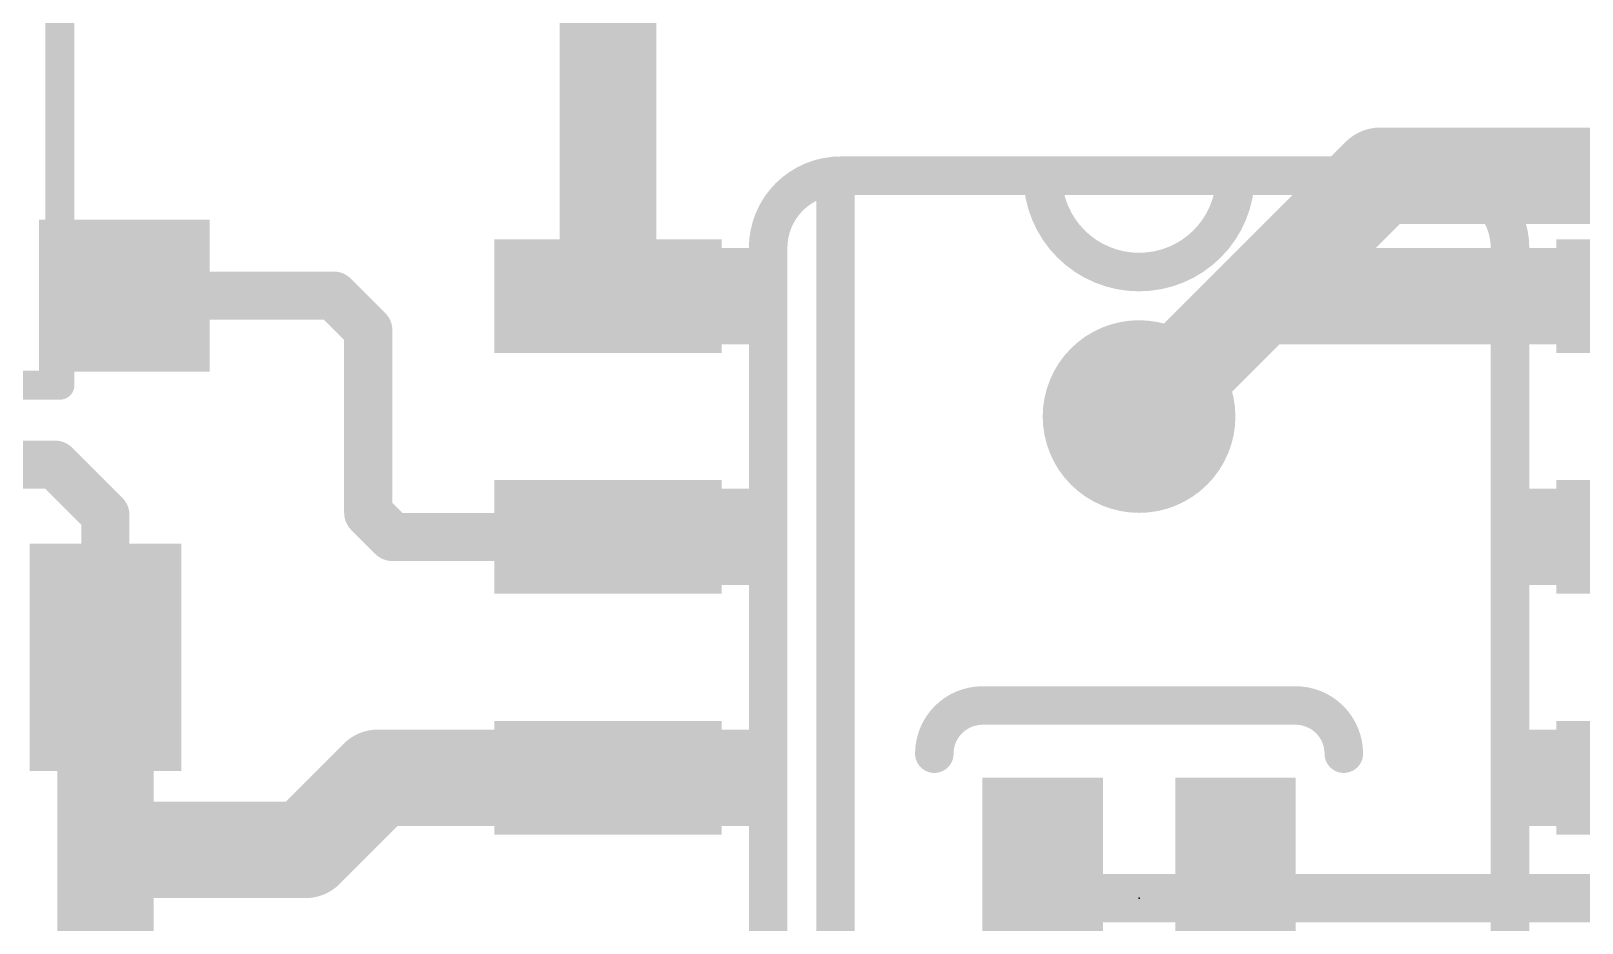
# Model space of a CAD drawing. Extents: x -25 to 82, y -23 to 23.
# Drawn here: x 9.4 to 17.58, y 12.57 to 17.27 of the extents above; entities that cross this region are included whole.
import ezdxf

# ---------------------------------------------------------------- set-up
doc = ezdxf.new("R2010")
doc.units = 0
for name, color, linetype in [('1', 12, 'CONTINUOUS'), ('16', 132, 'CONTINUOUS'), ('18', 110, 'CONTINUOUS'), ('21', 41, 'CONTINUOUS'), ('22', 40, 'CONTINUOUS'), ('24', 53, 'CONTINUOUS'), ('51', 53, 'CONTINUOUS')]:
    doc.layers.add(name, color=color, linetype=linetype)

# ---------------------------------------------------------------- blocks, each defined once
blk = doc.blocks.new('RECT')
blk.add_solid([(-0.5, -0.5), (0.5, -0.5), (-0.5, 0.5), (0.5, 0.5)])
blk = doc.blocks.new('ROUNDV')
at = {"const_width": 0.5}
blk.add_lwpolyline([(0, -0.25, 1), (0, 0.25, 1), (0, -0.25)], format="xyb", dxfattribs=at)

msp = doc.modelspace()

# ---------------------------------------------------------------- linework, layer by layer
at = {"layer": '1'}
for points, const_width in [([(12.44, 15.875), (12.44, 17.78)], 0.508), ([(15.875, 15.875), (15.24, 15.24)], 0.508), ([(20.74, 15.875), (15.875, 15.875)], 0.508), ([(9.89, 15.8775), (10.9946, 15.8775)], 0.254), ([(10.9946, 15.8775), (11.176, 15.6961)], 0.254), ([(11.176, 15.6961), (11.176, 14.732)], 0.254), ([(9.525, 14.986), (8.1511, 14.986)], 0.254), ([(9.79, 14.721), (9.525, 14.986)], 0.254), ([(9.79, 13.97), (9.79, 14.721)], 0.254), ([(11.176, 14.732), (11.303, 14.605)], 0.254), ([(11.303, 14.605), (12.44, 14.605)], 0.254), ([(9.79, 13.97), (9.79, 12.954)], 0.508), ([(11.2261, 13.335), (10.8451, 12.954)], 0.508), ([(12.44, 13.335), (11.2261, 13.335)], 0.508), ([(9.79, 12.954), (9.79, 12.065)], 0.508), ([(10.8451, 12.954), (9.79, 12.954)], 0.508)]:
    msp.add_lwpolyline(points, dxfattribs=dict(at, const_width=const_width))
for points, const_width in [([(15.875, 16.002, 1), (15.875, 15.748)], 0.254), ([(15.9648, 15.7852, 1), (15.7852, 15.9648)], 0.254), ([(9.89, 15.941, 1), (9.89, 15.814)], 0.127), ([(11.0395, 15.9224, 1), (10.9497, 15.8326)], 0.127), ([(10.9946, 15.814, 1), (10.9946, 15.941)], 0.127), ([(12.313, 15.875, 1), (12.567, 15.875)], 0.254), ([(11.2395, 15.6961, 1), (11.1125, 15.6961)], 0.127), ([(11.1311, 15.6512, 1), (11.2209, 15.741)], 0.127), ([(15.1502, 15.3298, 1), (15.3298, 15.1502)], 0.254), ([(9.5699, 15.0309, 1), (9.4801, 14.9411)], 0.127), ([(9.525, 14.9225, 1), (9.525, 15.0495)], 0.127), ([(9.8535, 14.721, 1), (9.7265, 14.721)], 0.127), ([(9.7451, 14.6761, 1), (9.8349, 14.7659)], 0.127), ([(11.2209, 14.7769, 1), (11.1311, 14.6871)], 0.127), ([(11.1125, 14.732, 1), (11.2395, 14.732)], 0.127), ([(11.303, 14.6685, 1), (11.303, 14.5415)], 0.127), ([(12.44, 14.5415, 1), (12.44, 14.6685)], 0.127), ([(11.2581, 14.5601, 1), (11.3479, 14.6499)], 0.127), ([(9.917, 13.97, 1), (9.663, 13.97)], 0.254), ([(9.7265, 13.97, 1), (9.8535, 13.97)], 0.127), ([(11.2261, 13.462, 1), (11.2261, 13.208)], 0.254), ([(11.3159, 13.2452, 1), (11.1363, 13.4248)], 0.254), ([(12.44, 13.208, 1), (12.44, 13.462)], 0.254), ([(9.917, 12.954, 1), (9.663, 12.954)], 0.254), ([(9.79, 13.081, 1), (9.79, 12.827)], 0.254), ([(10.7553, 13.0438, 1), (10.9349, 12.8642)], 0.254), ([(10.8451, 12.827, 1), (10.8451, 13.081)], 0.254), ([(9.663, 12.954, 1), (9.917, 12.954)], 0.254)]:
    msp.add_lwpolyline(points, format="xyb", dxfattribs=dict(at, const_width=const_width))
at = {"layer": '16'}
for points, const_width in [([(15.24, 15.24), (16.51, 16.51)], 0.508), ([(16.51, 16.51), (29.21, 16.51)], 0.508), ([(14.859, 12.7), (15.621, 12.7)], 0.254), ([(15.748, 12.7), (19.558, 12.7)], 0.254)]:
    msp.add_lwpolyline(points, dxfattribs=dict(at, const_width=const_width))
for points, const_width in [([(16.51, 16.637, 1), (16.51, 16.383)], 0.254), ([(16.5998, 16.4202, 1), (16.4202, 16.5998)], 0.254), ([(15.1502, 15.3298, 1), (15.3298, 15.1502)], 0.254), ([(14.859, 12.7635, 1), (14.859, 12.6365)], 0.127), ([(15.621, 12.6365, 1), (15.621, 12.7635)], 0.127), ([(15.748, 12.7635, 1), (15.748, 12.6365)], 0.127)]:
    msp.add_lwpolyline(points, format="xyb", dxfattribs=dict(at, const_width=const_width))
at = {"layer": '21'}
for points, const_width in [([(13.6652, 16.51, 0.4142), (13.2842, 16.129)], 0.2032), ([(13.6906, 16.51, 1), (13.589, 16.51)], 0.1016), ([(13.6652, 16.5608, 1), (13.6652, 16.4592)], 0.1016), ([(13.6652, 16.4592, 1), (13.6652, 16.5608)], 0.1016), ([(14.732, 16.5608, 1), (14.732, 16.4592)], 0.1016), ([(14.732, 16.51, 1), (15.748, 16.51)], 0.2032), ([(14.7828, 16.51, 1), (14.6812, 16.51)], 0.1016), ([(14.732, 16.4592, 1), (14.732, 16.5608)], 0.1016), ([(15.748, 16.5608, 1), (15.748, 16.4592)], 0.1016), ([(15.7988, 16.51, 1), (15.6972, 16.51)], 0.1016), ([(15.748, 16.4592, 1), (15.748, 16.5608)], 0.1016), ([(17.1958, 16.129, 0.4142), (16.8148, 16.51)], 0.2032), ([(16.8148, 16.5608, 1), (16.8148, 16.4592)], 0.1016), ([(16.8148, 16.4592, 1), (16.8148, 16.5608)], 0.1016), ([(13.335, 16.129, 1), (13.2334, 16.129)], 0.1016), ([(17.2466, 16.129, 1), (17.145, 16.129)], 0.1016), ([(13.2334, 16.129, 1), (13.335, 16.129)], 0.1016), ([(17.145, 16.129, 1), (17.2466, 16.129)], 0.1016)]:
    msp.add_lwpolyline(points, format="xyb", dxfattribs=dict(at, const_width=const_width))
at = {"layer": '21', "const_width": 0.2032}
for points in [[(13.6398, 16.51), (13.6398, 6.35)], [(14.732, 16.51), (13.6652, 16.51)], [(15.748, 16.51), (14.732, 16.51)], [(16.8148, 16.51), (15.748, 16.51)], [(13.2842, 16.129), (13.2842, 6.731)], [(17.1958, 6.731), (17.1958, 16.129)]]:
    msp.add_lwpolyline(points, dxfattribs=at)
at = {"layer": '22'}
for points, const_width in [([(14.4145, 13.716, 0.4142), (14.1605, 13.462)], 0.2032), ([(14.4145, 13.7668, 1), (14.4145, 13.6652)], 0.1016), ([(14.4145, 13.6652, 1), (14.4145, 13.7668)], 0.1016), ([(16.3195, 13.462, 0.4142), (16.0655, 13.716)], 0.2032), ([(16.0655, 13.7668, 1), (16.0655, 13.6652)], 0.1016), ([(16.0655, 13.6652, 1), (16.0655, 13.7668)], 0.1016), ([(14.1097, 13.462, 1), (14.2113, 13.462)], 0.1016), ([(16.2687, 13.462, 1), (16.3703, 13.462)], 0.1016)]:
    msp.add_lwpolyline(points, format="xyb", dxfattribs=dict(at, const_width=const_width))
at = {"layer": '22', "const_width": 0.2032}
msp.add_lwpolyline([(16.0655, 13.716), (14.4145, 13.716)], dxfattribs=at)
at = {"layer": '24'}
msp.add_point((15.24, 12.7), dxfattribs=at)
at = {"layer": '51', "const_width": 0.1524}
for points in [[(9.5504, 18.2499), (9.5504, 15.4051)], [(9.5504, 15.4051), (8.2296, 15.4051)]]:
    msp.add_lwpolyline(points, dxfattribs=at)
at = {"layer": '51', "const_width": 0.0762}
for points in [[(9.5504, 15.367, 1), (9.5504, 15.4432)], [(9.5123, 15.4051, 1), (9.5885, 15.4051)]]:
    msp.add_lwpolyline(points, format="xyb", dxfattribs=at)

# ---------------------------------------------------------------- block references
at = {"layer": '1'}
for p, xscale, yscale, rotation in [((9.89, 15.8775), 0.8, 0.9, 90), ((12.44, 15.875), 0.6, 1.2, 270), ((18.04, 15.875), 0.6, 1.2, 270), ((12.44, 14.605), 0.6, 1.2, 270), ((18.04, 14.605), 0.6, 1.2, 270), ((12.44, 13.335), 0.6, 1.2, 270), ((18.04, 13.335), 0.6, 1.2, 270)]:
    msp.add_blockref('RECT', p, dxfattribs=dict(at, xscale=xscale, yscale=yscale, rotation=rotation))
at = {"layer": '1', "xscale": 0.8, "yscale": 1.2}
msp.add_blockref('RECT', (9.79, 13.97), dxfattribs=at)
at = {"layer": '16', "xscale": 0.635, "yscale": 1.27}
for p in [(14.732, 12.7), (15.748, 12.7)]:
    msp.add_blockref('RECT', p, dxfattribs=at)
at = {"layer": '18', "xscale": 1.016, "yscale": 1.016}
msp.add_blockref('ROUNDV', (15.24, 15.24), dxfattribs=at)
msp.add_blockref('ROUNDV', (15.24, 15.24), dxfattribs=at)
at = {"layer": '51', "xscale": 0.508, "yscale": 1.143, "rotation": 270}
for p in [(12.7127, 15.875), (17.7673, 15.875), (12.7127, 14.605), (17.7673, 14.605), (12.7381, 13.335), (17.7673, 13.335)]:
    msp.add_blockref('RECT', p, dxfattribs=at)

doc.saveas('drawing.dxf')
